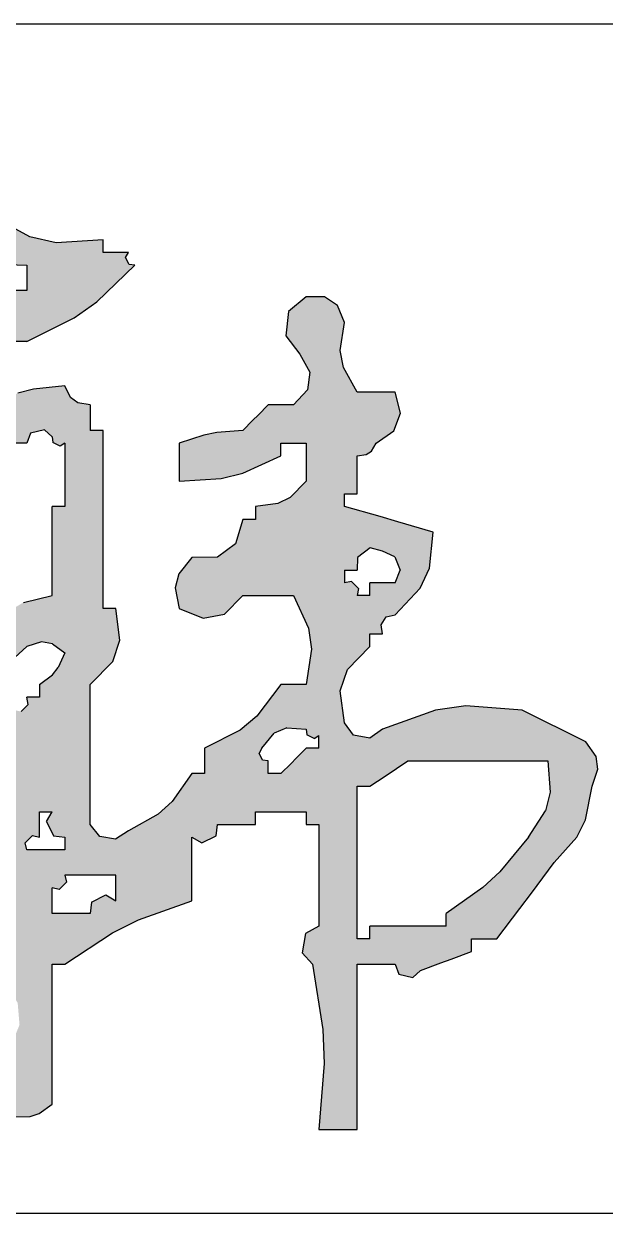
# Model space of a CAD drawing. Extents: x 5394041 to 5729212, y -433068 to -301615.
# Drawn here: x 5565937 to 5566254, y -418951 to -418301 of the extents above; entities that cross this region are included whole.
import ezdxf
from ezdxf.enums import TextEntityAlignment as Align

# ---------------------------------------------------------------- set-up
doc = ezdxf.new("R2010")
doc.units = 0
doc.header["$LTSCALE"] = 1000
doc.header["$MEASUREMENT"] = 0
doc.layers.get('0').update_dxf_attribs({"linetype": 'CONTINUOUS'})
doc.styles.add('sceie', font='sceie.shx', dxfattribs={"width": 0.7, "bigfont": 'sceic.shx'})

# ---------------------------------------------------------------- blocks, each defined once
blk = doc.blocks.new('韩超')
h = blk.add_hatch(color=256)
h.dxf.hatch_style = 1
h.paths.add_polyline_path([(0.787849, 0.514197), (0.777955, 0.527898), (0.77346, 0.562754), (0.78123, 0.586063), (0.805739, 0.61125), (0.805739, 0.625142), (0.819631, 0.625142), (0.818004, 0.635027), (0.823773, 0.643681), (0.833523, 0.64598), (0.860867, 0.674873), (0.870953, 0.696725), (0.875199, 0.736279), (0.836353, 0.74757), (0.816903, 0.753127), (0.777955, 0.764063), (0.777955, 0.777955), (0.791847, 0.777955), (0.791847, 0.819631), (0.801775, 0.820971), (0.80763, 0.824875), (0.812685, 0.833523), (0.832189, 0.847055), (0.839321, 0.866071), (0.833523, 0.889091), (0.791847, 0.889091), (0.776856, 0.916298), (0.7735, 0.934755), (0.777955, 0.965498), (0.770329, 0.984025), (0.756314, 0.993368), (0.736279, 0.993282), (0.716867, 0.977277), (0.713907, 0.950644), (0.729333, 0.930768), (0.740061, 0.911103), (0.737625, 0.891618), (0.722387, 0.875199), (0.694603, 0.875199), (0.683489, 0.864086), (0.677932, 0.858529), (0.666819, 0.847415), (0.638572, 0.845181), (0.624291, 0.842325), (0.597358, 0.833523), (0.597358, 0.791847), (0.643081, 0.794876), (0.666726, 0.800787), (0.708495, 0.819631), (0.708495, 0.833523), (0.736279, 0.833523), (0.736279, 0.791847), (0.718733, 0.774249), (0.705317, 0.767541), (0.680711, 0.764063), (0.680711, 0.750171), (0.666819, 0.750171), (0.658732, 0.72359), (0.639033, 0.708815), (0.61125, 0.708495), (0.596777, 0.690733), (0.592946, 0.675409), (0.597358, 0.652926), (0.623512, 0.642026), (0.64687, 0.646697), (0.666819, 0.666819), (0.722387, 0.666819), (0.738834, 0.631134), (0.742077, 0.608437), (0.736279, 0.569574), (0.708495, 0.569574), (0.682162, 0.535076), (0.663824, 0.519794), (0.625142, 0.500114), (0.625142, 0.47233), (0.61125, 0.47233), (0.589715, 0.441777), (0.574435, 0.428025), (0.54179, 0.409816), (0.527664, 0.400538), (0.510468, 0.403404), (0.500114, 0.416762), (0.500114, 0.569574), (0.524623, 0.594762), (0.532393, 0.618071), (0.527898, 0.652926), (0.514006, 0.652926), (0.514006, 0.847415), (0.500114, 0.847415), (0.500114, 0.875199), (0.486416, 0.877514), (0.478388, 0.883536), (0.47233, 0.896037), (0.438162, 0.892345), (0.420863, 0.888021), (0.388977, 0.875199), (0.388977, 0.847415), (0.375085, 0.847415), (0.379444, 0.836821), (0.376971, 0.826928), (0.368139, 0.819631), (0.356965, 0.793593), (0.353947, 0.778504), (0.354247, 0.750171), (0.337644, 0.741703), (0.330222, 0.726858), (0.333409, 0.708495), (0.347301, 0.708495), (0.347301, 0.666819), (0.332737, 0.655189), (0.327028, 0.643772), (0.326463, 0.625142), (0.32344, 0.619715), (0.327253, 0.612088), (0.333409, 0.61125), (0.333409, 0.583466), (0.305625, 0.583466), (0.302565, 0.667178), (0.306887, 0.710398), (0.326463, 0.791847), (0.3234, 0.8474), (0.32482, 0.875797), (0.333409, 0.930768), (0.375085, 0.930768), (0.375085, 0.94466), (0.430654, 0.94466), (0.482374, 0.970498), (0.50707, 0.987931), (0.548736, 1.028012), (0.542559, 1.028676), (0.538615, 1.036564), (0.54179, 1.041904), (0.514006, 1.041904), (0.514006, 1.055796), (0.462884, 1.052445), (0.433869, 1.058893), (0.388977, 1.08358), (0.305625, 1.08358), (0.305625, 1.139148), (0.281985, 1.161307), (0.266841, 1.170393), (0.236165, 1.180825), (0.238399, 1.152578), (0.241255, 1.138297), (0.250057, 1.111364), (0.263949, 1.111364), (0.263949, 1.041904), (0.277841, 1.041904), (0.277841, 0.930768), (0.250057, 0.930768), (0.200194, 0.90821), (0.175186, 0.897095), (0.125028, 0.875199), (0.097454, 0.881715), (0.078516, 0.877928), (0.055568, 0.861307), (0.050109, 0.847376), (0.0559, 0.8329), (0.06946, 0.826577), (0.152955, 0.845407), (0.194635, 0.855133), (0.277841, 0.875199), (0.277841, 0.708495), (0.266727, 0.675154), (0.261171, 0.658483), (0.250057, 0.625142), (0.255939, 0.530696), (0.258718, 0.483462), (0.263949, 0.388977), (0.286969, 0.38318), (0.305985, 0.390311), (0.319517, 0.409816), (0.344599, 0.428141), (0.359268, 0.435475), (0.388977, 0.444546), (0.388977, 0.458438), (0.40287, 0.458438), (0.40287, 0.416762), (0.388977, 0.416762), (0.340729, 0.364454), (0.31168, 0.341215), (0.250057, 0.305625), (0.250057, 0.291733), (0.236165, 0.291733), (0.231424, 0.268639), (0.217583, 0.254798), (0.194489, 0.250057), (0.194489, 0.236165), (0.180597, 0.236165), (0.148793, 0.216524), (0.134276, 0.200394), (0.118082, 0.166705), (0.127514, 0.14947), (0.152825, 0.145854), (0.166705, 0.159759), (0.185336, 0.17447), (0.198563, 0.17943), (0.222273, 0.180597), (0.222273, 0.194489), (0.277841, 0.194489), (0.311245, 0.220472), (0.333233, 0.229896), (0.375085, 0.236165), (0.375085, 0.250057), (0.40287, 0.250057), (0.420685, 0.221738), (0.422698, 0.197582), (0.409816, 0.166705), (0.396068, 0.142401), (0.398473, 0.118345), (0.416762, 0.097244), (0.43433, 0.097627), (0.444154, 0.100901), (0.458438, 0.111136), (0.458438, 0.263949), (0.47233, 0.263949), (0.524193, 0.298154), (0.552768, 0.312442), (0.61125, 0.333409), (0.61125, 0.40287), (0.621931, 0.39652), (0.637706, 0.404407), (0.639034, 0.416762), (0.680711, 0.416762), (0.680711, 0.430654), (0.736279, 0.430654), (0.736279, 0.416762), (0.750171, 0.416762), (0.750171, 0.305625), (0.735269, 0.297653), (0.731714, 0.276323), (0.743225, 0.263949), (0.754517, 0.192544), (0.755945, 0.155413), (0.750171, 0.083352), (0.791847, 0.083352), (0.791847, 0.263949), (0.833523, 0.263949), (0.837499, 0.253205), (0.852744, 0.249394), (0.861307, 0.257003), (0.883535, 0.265338), (0.894648, 0.269506), (0.916876, 0.277841), (0.916876, 0.291733), (0.94466, 0.291733), (0.969894, 0.324902), (0.982398, 0.341574), (1.007174, 0.375085), (1.032146, 0.402761), (1.041693, 0.421855), (1.04885, 0.458438), (1.055218, 0.477023), (1.053221, 0.491001), (1.041904, 0.50706), (0.972444, 0.54179), (0.910919, 0.546316), (0.877697, 0.541786), (0.819631, 0.520952), (0.805828, 0.5112)])
h.paths.add_polyline_path([(0.791847, 0.458438), (0.805739, 0.458438), (0.82241, 0.469551), (0.847415, 0.486222), (1.000228, 0.486222), (1.003038, 0.45197), (0.997988, 0.431769), (0.97939, 0.40287), (0.948039, 0.36501), (0.929334, 0.347744), (0.889091, 0.319517), (0.889091, 0.305625), (0.805739, 0.305625), (0.805739, 0.291733), (0.791847, 0.291733)], flags=16)
h.paths.add_polyline_path([(0.750171, 0.500114), (0.736279, 0.500114), (0.725165, 0.489), (0.719608, 0.483443), (0.708495, 0.47233), (0.694603, 0.47233), (0.694603, 0.486222), (0.688447, 0.48706), (0.684633, 0.494686), (0.687657, 0.500114), (0.701182, 0.516386), (0.715167, 0.52238), (0.736279, 0.520952), (0.736943, 0.514775), (0.744831, 0.510831), (0.750171, 0.514006)], flags=16)
h.paths.add_polyline_path([(0.791847, 0.666819), (0.793521, 0.674497), (0.785633, 0.682384), (0.777955, 0.680711), (0.777955, 0.694603), (0.791847, 0.694603), (0.792194, 0.70849), (0.806202, 0.718996), (0.819631, 0.715441), (0.833192, 0.709118), (0.838982, 0.694641), (0.833523, 0.680711), (0.805739, 0.680711), (0.805739, 0.666819)], flags=16)
h.paths.add_polyline_path([(0.527898, 0.361193), (0.527898, 0.333409), (0.517217, 0.339759), (0.501443, 0.331871), (0.500114, 0.319517), (0.458438, 0.319517), (0.458438, 0.347301), (0.466116, 0.345628), (0.474003, 0.353515), (0.47233, 0.361193)], flags=16)
h.paths.add_polyline_path([(0.47233, 0.40287), (0.47233, 0.388977), (0.430654, 0.388977), (0.42898, 0.396656), (0.436867, 0.404543), (0.444546, 0.40287), (0.444546, 0.430654), (0.458438, 0.430654), (0.452088, 0.419973), (0.459976, 0.404198)], flags=16)
h.paths.add_polyline_path([(0.47233, 0.604304), (0.464836, 0.588169), (0.458643, 0.580427), (0.444546, 0.569574), (0.444546, 0.555682), (0.430654, 0.555682), (0.432327, 0.548004), (0.42444, 0.540117), (0.416762, 0.54179), (0.416762, 0.527898), (0.40287, 0.527898), (0.39467, 0.507807), (0.386422, 0.49791), (0.368139, 0.486222), (0.333409, 0.486222), (0.327612, 0.509242), (0.334743, 0.528258), (0.354247, 0.54179), (0.384775, 0.569612), (0.400056, 0.583504), (0.430654, 0.61125), (0.446814, 0.616197), (0.458647, 0.614224)], flags=16)
h.paths.add_polyline_path([(0.458438, 0.666819), (0.426908, 0.659351), (0.410404, 0.649448), (0.388977, 0.625142), (0.361193, 0.625142), (0.354844, 0.635823), (0.362731, 0.651598), (0.375085, 0.652926), (0.375085, 0.722387), (0.390598, 0.753922), (0.396359, 0.771203), (0.40287, 0.805739), (0.416762, 0.805739), (0.416762, 0.833523), (0.430654, 0.833523), (0.434629, 0.844267), (0.449874, 0.848078), (0.458438, 0.840469), (0.459102, 0.834292), (0.466989, 0.830348), (0.47233, 0.833523), (0.47233, 0.764063), (0.458438, 0.764063)], flags=16)
h.paths.add_polyline_path([(0.40287, 0.347301), (0.40287, 0.305625), (0.388977, 0.305625), (0.360889, 0.27915), (0.342496, 0.268422), (0.305625, 0.257003), (0.294367, 0.254885), (0.286778, 0.256782), (0.277841, 0.263949), (0.277841, 0.277841), (0.291733, 0.277841), (0.319459, 0.305683), (0.333352, 0.319575), (0.361193, 0.347301)], flags=16)
h.paths.add_polyline_path([(0.430654, 1.000228), (0.416762, 1.000228), (0.39813, 0.985517), (0.384903, 0.980557), (0.361193, 0.97939), (0.347067, 0.970112), (0.329871, 0.972978), (0.319517, 0.986336), (0.319517, 1.055796), (0.347301, 1.055796), (0.376072, 1.035613), (0.395527, 1.029128), (0.430654, 1.028012)], flags=16)
for p, q in [((0.433869, 1.058893), (0.388977, 1.08358)), ((0.462884, 1.052445), (0.433869, 1.058893)), ((0.514006, 1.055796), (0.462884, 1.052445)), ((0.514006, 1.041904), (0.514006, 1.055796)), ((0.54179, 1.041904), (0.514006, 1.041904)), ((0.538615, 1.036564), (0.54179, 1.041904)), ((0.395527, 1.029128), (0.430654, 1.028012)), ((0.430654, 1.028012), (0.430654, 1.000228)), ((0.50707, 0.987931), (0.548736, 1.028012)), ((0.542559, 1.028676), (0.538615, 1.036564)), ((0.548736, 1.028012), (0.542559, 1.028676)), ((0.430654, 1.000228), (0.416762, 1.000228)), ((0.736279, 0.993282), (0.716867, 0.977277)), ((0.756314, 0.993368), (0.736279, 0.993282)), ((0.770329, 0.984025), (0.756314, 0.993368)), ((0.482374, 0.970498), (0.50707, 0.987931)), ((0.716867, 0.977277), (0.713907, 0.950644)), ((0.777955, 0.965498), (0.770329, 0.984025)), ((0.430654, 0.94466), (0.482374, 0.970498)), ((0.7735, 0.934755), (0.777955, 0.965498)), ((0.713907, 0.950644), (0.729333, 0.930768)), ((0.430654, 0.94466), (0.375085, 0.94466)), ((0.729333, 0.930768), (0.740061, 0.911103)), ((0.776856, 0.916298), (0.7735, 0.934755)), ((0.740061, 0.911103), (0.737625, 0.891618)), ((0.791847, 0.889091), (0.776856, 0.916298)), ((0.438162, 0.892345), (0.420863, 0.888021)), ((0.47233, 0.896037), (0.438162, 0.892345)), ((0.478388, 0.883536), (0.47233, 0.896037)), ((0.737625, 0.891618), (0.722387, 0.875199)), ((0.833523, 0.889091), (0.791847, 0.889091)), ((0.839321, 0.866071), (0.833523, 0.889091)), ((0.486416, 0.877514), (0.478388, 0.883536)), ((0.500114, 0.875199), (0.486416, 0.877514)), ((0.500114, 0.875199), (0.500114, 0.847415)), ((0.694603, 0.875199), (0.683489, 0.864086)), ((0.722387, 0.875199), (0.694603, 0.875199)), ((0.677932, 0.858529), (0.666819, 0.847415)), ((0.683489, 0.864086), (0.677932, 0.858529)), ((0.832189, 0.847055), (0.839321, 0.866071)), ((0.449874, 0.848078), (0.434629, 0.844267)), ((0.458438, 0.840469), (0.449874, 0.848078)), ((0.514006, 0.847415), (0.500114, 0.847415)), ((0.514006, 0.652926), (0.514006, 0.847415)), ((0.638572, 0.845181), (0.624291, 0.842325)), ((0.666819, 0.847415), (0.638572, 0.845181)), ((0.812685, 0.833523), (0.832189, 0.847055)), ((0.430654, 0.833523), (0.416762, 0.833523)), ((0.434629, 0.844267), (0.430654, 0.833523)), ((0.458438, 0.840469), (0.459102, 0.834292)), ((0.466989, 0.830348), (0.459102, 0.834292)), ((0.47233, 0.833523), (0.466989, 0.830348)), ((0.47233, 0.833523), (0.47233, 0.764063)), ((0.624291, 0.842325), (0.597358, 0.833523)), ((0.597358, 0.833523), (0.597358, 0.791847)), ((0.708495, 0.833523), (0.736279, 0.833523)), ((0.708495, 0.819631), (0.708495, 0.833523)), ((0.736279, 0.833523), (0.736279, 0.791847)), ((0.80763, 0.824875), (0.812685, 0.833523)), ((0.666726, 0.800787), (0.708495, 0.819631)), ((0.791847, 0.819631), (0.801775, 0.820971)), ((0.791847, 0.777955), (0.791847, 0.819631)), ((0.801775, 0.820971), (0.80763, 0.824875)), ((0.597358, 0.791847), (0.643081, 0.794876)), ((0.643081, 0.794876), (0.666726, 0.800787)), ((0.736279, 0.791847), (0.718733, 0.774249)), ((0.705317, 0.767541), (0.680711, 0.764063)), ((0.718733, 0.774249), (0.705317, 0.767541)), ((0.777955, 0.777955), (0.791847, 0.777955)), ((0.777955, 0.764063), (0.777955, 0.777955)), ((0.47233, 0.764063), (0.458438, 0.764063)), ((0.458438, 0.666819), (0.458438, 0.764063)), ((0.680711, 0.764063), (0.680711, 0.750171)), ((0.816903, 0.753127), (0.777955, 0.764063)), ((0.666819, 0.750171), (0.658732, 0.72359)), ((0.680711, 0.750171), (0.666819, 0.750171)), ((0.836353, 0.74757), (0.816903, 0.753127)), ((0.875199, 0.736279), (0.836353, 0.74757)), ((0.870953, 0.696725), (0.875199, 0.736279)), ((0.658732, 0.72359), (0.639033, 0.708815)), ((0.806202, 0.718996), (0.792194, 0.70849)), ((0.819631, 0.715441), (0.806202, 0.718996)), ((0.833192, 0.709118), (0.819631, 0.715441)), ((0.61125, 0.708495), (0.596777, 0.690733)), ((0.639033, 0.708815), (0.61125, 0.708495)), ((0.792194, 0.70849), (0.791847, 0.694603)), ((0.833192, 0.709118), (0.838982, 0.694641)), ((0.596777, 0.690733), (0.592946, 0.675409)), ((0.777955, 0.694603), (0.777955, 0.680711)), ((0.777955, 0.694603), (0.791847, 0.694603)), ((0.833523, 0.680711), (0.838982, 0.694641)), ((0.860867, 0.674873), (0.870953, 0.696725)), ((0.785633, 0.682384), (0.777955, 0.680711)), ((0.785633, 0.682384), (0.793521, 0.674497)), ((0.833523, 0.680711), (0.805739, 0.680711)), ((0.805739, 0.666819), (0.805739, 0.680711)), ((0.426908, 0.659351), (0.458438, 0.666819)), ((0.592946, 0.675409), (0.597358, 0.652926)), ((0.64687, 0.646697), (0.666819, 0.666819)), ((0.666819, 0.666819), (0.722387, 0.666819)), ((0.722387, 0.666819), (0.738834, 0.631134)), ((0.793521, 0.674497), (0.791847, 0.666819)), ((0.805739, 0.666819), (0.791847, 0.666819)), ((0.833523, 0.64598), (0.860867, 0.674873)), ((0.527898, 0.652926), (0.514006, 0.652926)), ((0.532393, 0.618071), (0.527898, 0.652926)), ((0.597358, 0.652926), (0.623512, 0.642026)), ((0.623512, 0.642026), (0.64687, 0.646697)), ((0.818004, 0.635027), (0.823773, 0.643681)), ((0.823773, 0.643681), (0.833523, 0.64598)), ((0.738834, 0.631134), (0.742077, 0.608437)), ((0.805739, 0.61125), (0.805739, 0.625142)), ((0.805739, 0.625142), (0.819631, 0.625142)), ((0.819631, 0.625142), (0.818004, 0.635027)), ((0.430654, 0.61125), (0.400056, 0.583504)), ((0.446814, 0.616197), (0.430654, 0.61125)), ((0.458647, 0.614224), (0.446814, 0.616197)), ((0.458647, 0.614224), (0.47233, 0.604304)), ((0.524623, 0.594762), (0.532393, 0.618071)), ((0.78123, 0.586063), (0.805739, 0.61125)), ((0.47233, 0.604304), (0.464836, 0.588169)), ((0.742077, 0.608437), (0.736279, 0.569574)), ((0.458643, 0.580427), (0.464836, 0.588169)), ((0.500114, 0.569574), (0.524623, 0.594762)), ((0.77346, 0.562754), (0.78123, 0.586063)), ((0.444546, 0.569574), (0.458643, 0.580427)), ((0.444546, 0.569574), (0.444546, 0.555682)), ((0.500114, 0.416762), (0.500114, 0.569574)), ((0.708495, 0.569574), (0.682162, 0.535076)), ((0.736279, 0.569574), (0.708495, 0.569574)), ((0.777955, 0.527898), (0.77346, 0.562754)), ((0.432327, 0.548004), (0.42444, 0.540117)), ((0.432327, 0.548004), (0.430654, 0.555682)), ((0.444546, 0.555682), (0.430654, 0.555682)), ((0.910919, 0.546316), (0.877697, 0.541786)), ((0.972444, 0.54179), (0.910919, 0.546316)), ((0.682162, 0.535076), (0.663824, 0.519794)), ((0.877697, 0.541786), (0.819631, 0.520952)), ((1.041904, 0.50706), (0.972444, 0.54179)), ((0.715167, 0.52238), (0.701182, 0.516386)), ((0.715167, 0.52238), (0.736279, 0.520952)), ((0.736279, 0.520952), (0.736943, 0.514775)), ((0.787849, 0.514197), (0.777955, 0.527898)), ((0.819631, 0.520952), (0.805828, 0.5112)), ((0.663824, 0.519794), (0.625142, 0.500114)), ((0.687657, 0.500114), (0.701182, 0.516386)), ((0.744831, 0.510831), (0.736943, 0.514775)), ((0.744831, 0.510831), (0.750171, 0.514006)), ((0.750171, 0.500114), (0.750171, 0.514006)), ((0.805828, 0.5112), (0.787849, 0.514197)), ((1.053221, 0.491001), (1.041904, 0.50706)), ((0.625142, 0.500114), (0.625142, 0.47233)), ((0.687657, 0.500114), (0.684633, 0.494686)), ((0.688447, 0.48706), (0.684633, 0.494686)), ((0.725165, 0.489), (0.736279, 0.500114)), ((0.750171, 0.500114), (0.736279, 0.500114)), ((0.694603, 0.486222), (0.688447, 0.48706)), ((0.694603, 0.47233), (0.694603, 0.486222)), ((0.719608, 0.483443), (0.708495, 0.47233)), ((0.725165, 0.489), (0.719608, 0.483443)), ((0.82241, 0.469551), (0.847415, 0.486222)), ((0.847415, 0.486222), (1.000228, 0.486222)), ((1.000228, 0.486222), (1.003038, 0.45197)), ((1.055218, 0.477023), (1.053221, 0.491001)), ((0.61125, 0.47233), (0.589715, 0.441777)), ((0.625142, 0.47233), (0.61125, 0.47233)), ((0.708495, 0.47233), (0.694603, 0.47233)), ((0.805739, 0.458438), (0.82241, 0.469551)), ((1.04885, 0.458438), (1.055218, 0.477023)), ((0.791847, 0.458438), (0.805739, 0.458438)), ((0.791847, 0.291733), (0.791847, 0.458438)), ((1.041693, 0.421855), (1.04885, 0.458438)), ((1.003038, 0.45197), (0.997988, 0.431769)), ((0.444546, 0.430654), (0.458438, 0.430654)), ((0.444546, 0.40287), (0.444546, 0.430654)), ((0.452088, 0.419973), (0.458438, 0.430654)), ((0.589715, 0.441777), (0.574435, 0.428025)), ((0.680711, 0.430654), (0.736279, 0.430654)), ((0.680711, 0.416762), (0.680711, 0.430654)), ((0.736279, 0.430654), (0.736279, 0.416762)), ((0.97939, 0.40287), (0.997988, 0.431769)), ((0.452088, 0.419973), (0.459976, 0.404198)), ((0.510468, 0.403404), (0.500114, 0.416762)), ((0.574435, 0.428025), (0.54179, 0.409816)), ((0.637706, 0.404407), (0.639034, 0.416762)), ((0.639034, 0.416762), (0.680711, 0.416762)), ((0.736279, 0.416762), (0.750171, 0.416762)), ((0.750171, 0.416762), (0.750171, 0.305625)), ((1.032146, 0.402761), (1.041693, 0.421855)), ((0.42898, 0.396656), (0.436867, 0.404543)), ((0.436867, 0.404543), (0.444546, 0.40287)), ((0.459976, 0.404198), (0.47233, 0.40287)), ((0.527664, 0.400538), (0.510468, 0.403404)), ((0.54179, 0.409816), (0.527664, 0.400538)), ((0.621931, 0.39652), (0.637706, 0.404407)), ((0.430654, 0.388977), (0.42898, 0.396656)), ((0.47233, 0.40287), (0.47233, 0.388977)), ((0.61125, 0.333409), (0.61125, 0.40287)), ((0.61125, 0.40287), (0.621931, 0.39652)), ((0.97939, 0.40287), (0.948039, 0.36501)), ((1.007174, 0.375085), (1.032146, 0.402761)), ((0.47233, 0.388977), (0.430654, 0.388977)), ((0.929334, 0.347744), (0.948039, 0.36501)), ((0.982398, 0.341574), (1.007174, 0.375085)), ((0.466116, 0.345628), (0.474003, 0.353515)), ((0.47233, 0.361193), (0.474003, 0.353515)), ((0.527898, 0.361193), (0.47233, 0.361193)), ((0.527898, 0.333409), (0.527898, 0.361193)), ((0.466116, 0.345628), (0.458438, 0.347301)), ((0.458438, 0.319517), (0.458438, 0.347301)), ((0.501443, 0.331871), (0.517217, 0.339759)), ((0.517217, 0.339759), (0.527898, 0.333409)), ((0.929334, 0.347744), (0.889091, 0.319517)), ((0.969894, 0.324902), (0.982398, 0.341574)), ((0.501443, 0.331871), (0.500114, 0.319517)), ((0.552768, 0.312442), (0.61125, 0.333409)), ((0.500114, 0.319517), (0.458438, 0.319517)), ((0.524193, 0.298154), (0.552768, 0.312442)), ((0.889091, 0.305625), (0.889091, 0.319517)), ((0.94466, 0.291733), (0.969894, 0.324902)), ((0.750171, 0.305625), (0.735269, 0.297653)), ((0.805739, 0.291733), (0.805739, 0.305625)), ((0.889091, 0.305625), (0.805739, 0.305625)), ((0.47233, 0.263949), (0.524193, 0.298154)), ((0.735269, 0.297653), (0.731714, 0.276323)), ((0.805739, 0.291733), (0.791847, 0.291733)), ((0.916876, 0.277841), (0.916876, 0.291733)), ((0.916876, 0.291733), (0.94466, 0.291733)), ((0.731714, 0.276323), (0.743225, 0.263949)), ((0.894648, 0.269506), (0.916876, 0.277841)), ((0.458438, 0.263949), (0.47233, 0.263949)), ((0.458438, 0.111136), (0.458438, 0.263949)), ((0.743225, 0.263949), (0.754517, 0.192544)), ((0.791847, 0.083352), (0.791847, 0.263949)), ((0.791847, 0.263949), (0.833523, 0.263949)), ((0.833523, 0.263949), (0.837499, 0.253205)), ((0.861307, 0.257003), (0.883535, 0.265338)), ((0.883535, 0.265338), (0.894648, 0.269506)), ((0.837499, 0.253205), (0.852744, 0.249394)), ((0.852744, 0.249394), (0.861307, 0.257003)), ((0.754517, 0.192544), (0.755945, 0.155413)), ((0.755945, 0.155413), (0.750171, 0.083352)), ((0.444154, 0.100901), (0.458438, 0.111136)), ((0.416762, 0.097244), (0.43433, 0.097627)), ((0.43433, 0.097627), (0.444154, 0.100901)), ((0.750171, 0.083352), (0.791847, 0.083352))]:
    blk.add_line(p, q)
blk = doc.blocks.new('签名')
at = {"xscale": 500, "yscale": 500, "zscale": 500}
blk.add_blockref('韩超', (5484127.75, -517058.37), dxfattribs=at)
at = {"style": 'sceie', "width": 0.8}
for p in [(5486670.08, -514110.99), (5486631.01, -514761.59), (5486657.05, -515425.21), (5486696.12, -516075.82), (5486709.14, -516674.38)]:
    blk.add_attdef('2020.4.26', text='', height=350, dxfattribs=at).set_placement(p, align=Align.MIDDLE)

msp = doc.modelspace()

# ---------------------------------------------------------------- linework, layer by layer
for p, q in [((5563774.7, -418300.56), (5581774.7, -418300.56)), ((5563774.7, -418950.56), (5581774.7, -418950.56))]:
    msp.add_line(p, q)

# ---------------------------------------------------------------- block references
at = {"color": 0}
msp.add_blockref('签名', (81595.12, 98111.9), dxfattribs=at)

doc.saveas('drawing.dxf')
